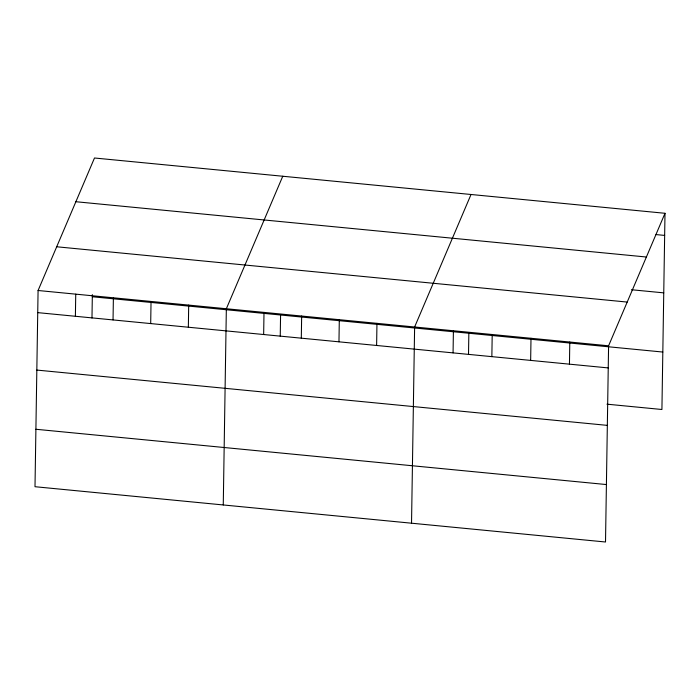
<?xml version="1.0" encoding="UTF-8"?>
<svg xmlns="http://www.w3.org/2000/svg" width="700" height="700" viewBox="0 0 700 700"><rect width="100%" height="100%" fill="white"/><g stroke="black" fill="none" stroke-linecap="round" stroke-linejoin="round"><path stroke-width="1.05" d="M38.08 290.5L35 486.71L605.509 542.001L608.589 345.8L665 213.29L94.491 157.999L38.08 290.5L608.589 345.8M75.39 316.277L75.74 294.149M91.98 318.036L92.348 294.639M113.041 319.926L113.391 297.806M150.692 323.575L151.043 301.455M188.352 327.224L188.694 305.104M223.265 504.954L226.345 308.752L282.765 176.242M263.655 334.521L264.005 312.401M280.245 336.28L280.578 315M301.306 338.179L301.656 316.05M338.966 341.828L339.308 319.699M376.618 345.476L376.959 323.348M411.53 523.206L414.619 326.996L471.03 194.486M453.066 352.879L453.407 330.759M468.51 354.524L468.851 333.252M491.855 356.641L492.205 334.521M530.653 360.404L531.003 338.275M569.45 364.166L569.791 342.037M665 213.29L661.92 409.5L606.961 404.171M656.031 234.579L664.65 235.419M75.88 201.722L646.38 257.014M631.418 289.73L663.749 292.863M56.7 246.776L627.2 302.067M92.312 296.756L662.821 352.047M37.739 312.629L608.239 367.92M36.829 370.072L607.337 425.373M35.901 429.266L606.41 484.558"/></g></svg>
